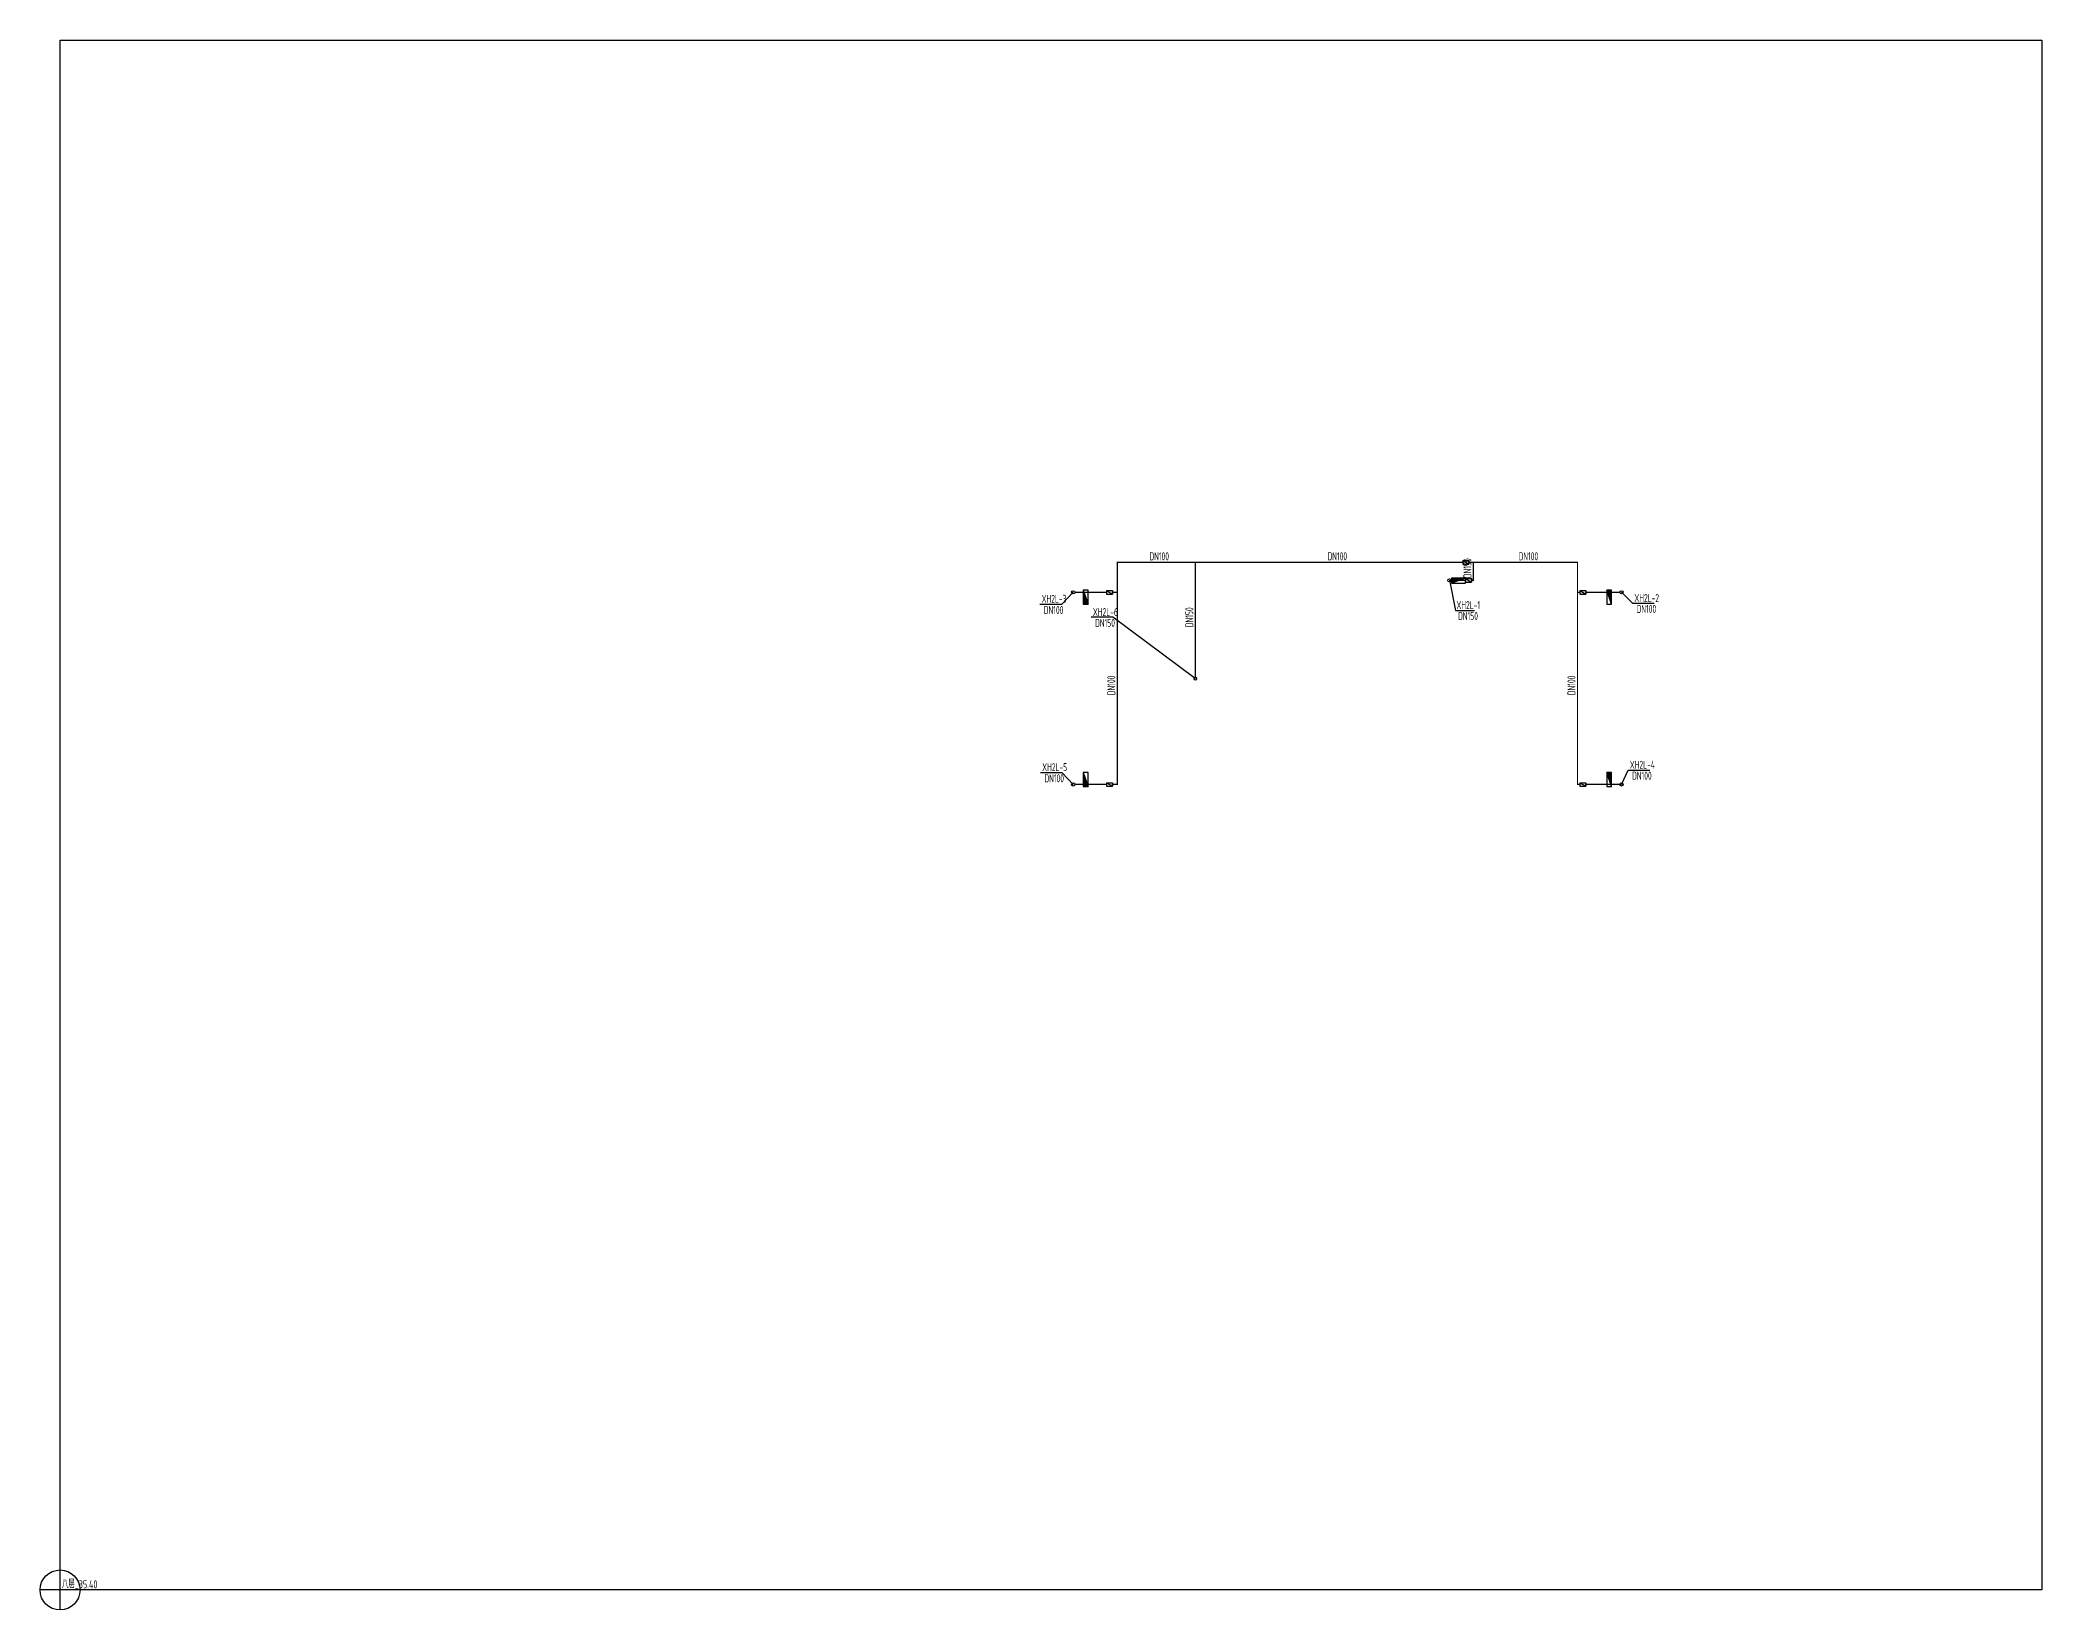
# Model space of a CAD drawing. Header units: millimetres. Extents: x 1069176 to 1169230, y -254879 to 655325.
# Drawn here: x 1069176 to 1169230, y 388671 to 467125 of the extents above; entities that cross this region are included whole.
import ezdxf

# ---------------------------------------------------------------- set-up
doc = ezdxf.new("R2010")
doc.units = ezdxf.units.MM
doc.header["$LTSCALE"] = 1000
doc.layers.get('0').update_dxf_attribs({"linetype": 'CONTINUOUS'})
for name, color, linetype in [('DIM_消防', 3, 'CONTINUOUS'), ('EQUIP_消火栓', 7, 'CONTINUOUS'), ('PIPE-消防', 1, 'CONTINUOUS'), ('S-J_配件', 31, 'CONTINUOUS'), ('TEXT_消防', 7, 'CONTINUOUS'), ('VALVE_消防', 7, 'CONTINUOUS'), ('VPIPE-消防', 1, 'CONTINUOUS')]:
    doc.layers.add(name, color=color, linetype=linetype)
doc.styles.add('_TWT_PIPEDN', font='GBENOR', dxfattribs={"width": 0.8, "height": 4, "bigfont": 'GBCBIG'})
doc.styles.add('_TWT_SERIAL', font='GBENOR', dxfattribs={"width": 0.8, "height": 4, "bigfont": 'GBCBIG'})
doc.styles.get("Standard").update_dxf_attribs({"font": 'GBENOR', "bigfont": 'GBCBIG'})

# ---------------------------------------------------------------- blocks, each defined once
blk = doc.blocks.new('$TwtSys$00000434')
for p, q in [((-0.5, 0.5), (-0.5, -0.5)), ((-0.5, -0.5), (0.5, 0.5)), ((0.5, 0.5), (-0.5, 0.5)), ((0.5, -0.5), (0.5, 0.5)), ((-0.5, -0.5), (0.5, -0.5))]:
    blk.add_line(p, q)
blk.add_solid([(0.5, -0.5), (0.5, 0.5), (-0.5, -0.5)])
blk = doc.blocks.new('$VALVE$00000316')
for p, q in [((-125, 72), (125, -72)), ((-125, 72), (-125, -72)), ((-125, 72), (125, 72)), ((125, 72), (125, -72)), ((-125, -72), (125, -72))]:
    blk.add_line(p, q)
at = {"const_width": 21.1}
blk.add_lwpolyline([(-11, 0, 1), (11, 0, 1)], format="xyb", close=True, dxfattribs=at)
for p in [(-125, 0), (125, 0)]:
    blk.add_point(p)
at = {"color": 7, "flags": 9}
for tag in ['XSIZE', 'YSIZE']:
    blk.add_attdef(tag, (0, 0), '', height=0.5, dxfattribs=at)
blk = doc.blocks.new('Floorbase')
for p, q in [((0, 0), (-1000, 0)), ((0, -1000), (0, 0))]:
    blk.add_line(p, q)
blk.add_circle((0, 0), 1000)
at = {"style": '_TWT_PIPEDN', "width": 0.8}
blk.add_attdef('Elevation', (92, 81), '', height=400, dxfattribs=at)

msp = doc.modelspace()

# ---------------------------------------------------------------- hatches: boundary and pattern name
at = {"layer": 'PIPE-消防'}
for points in [[(1123015, 441027), (1122985, 441027), (1122985, 441057)], [(1123015, 441027), (1123015, 441057), (1122985, 441057)], [(1146015, 441027), (1146015, 441057), (1146045, 441057)], [(1146015, 441027), (1146045, 441027), (1146045, 441057)], [(1140815, 440127), (1140815, 440097), (1140845, 440097)], [(1140815, 440127), (1140845, 440127), (1140845, 440097)], [(1123015, 429927), (1123015, 429897), (1123045, 429897)], [(1123015, 429927), (1123045, 429927), (1123045, 429897)], [(1146015, 429927), (1145985, 429927), (1145985, 429897)], [(1146015, 429927), (1146015, 429897), (1145985, 429897)]]:
    msp.add_hatch(color=256, dxfattribs=at).paths.add_polyline_path(points)

# ---------------------------------------------------------------- linework, layer by layer
at = {"layer": 'DIM_消防'}
for p, q in [((1120815, 439527), (1120224, 438924)), ((1139615, 440127), (1139917, 438624)), ((1148215, 439527, -3000), (1148772, 438978, -3000)), ((1120224, 438924), (1119144, 438924)), ((1122789, 438276), (1121711, 438276)), ((1126915, 435227), (1122789, 438276)), ((1139917, 438624), (1140866, 438624)), ((1148772, 438978, -3000), (1149852, 438978, -3000)), ((1120255, 430512), (1119175, 430512)), ((1120815, 429927), (1120255, 430512)), ((1148215, 429927), (1148548, 430644)), ((1148548, 430644), (1149628, 430644))]:
    msp.add_line(p, q, dxfattribs=at)
at = {"layer": 'PIPE-消防', "const_width": 60}
for points in [[(1123015, 439527), (1123015, 441027)], [(1126915, 441027), (1123015, 441027)], [(1140293, 441027), (1126915, 441027)], [(1126915, 435227), (1126915, 441027)], [(1140815, 441027), (1140592, 441027)], [(1146015, 441027), (1140815, 441027)], [(1140815, 440127), (1140815, 441027)], [(1146015, 439527), (1146015, 441027)], [(1120895, 439527), (1122480, 439527)], [(1122779, 439527), (1123015, 439527)], [(1123015, 429927), (1123015, 439527)], [(1139695, 440127), (1140418, 440127)], [(1140717, 440127), (1140815, 440127)], [(1146130, 439527), (1146015, 439527)], [(1146015, 429927), (1146015, 439527)], [(1148135, 439527), (1146429, 439527)], [(1120895, 429927), (1122480, 429927)], [(1122779, 429927), (1123015, 429927)], [(1146130, 429927), (1146015, 429927)], [(1148135, 429927), (1146429, 429927)]]:
    msp.add_lwpolyline(points, dxfattribs=at)
at = {"layer": 'S-J_配件'}
msp.add_lwpolyline([(1070176, 467125), (1169230, 467125), (1169230, 389671), (1070176, 389671)], close=True, dxfattribs=at)
at = {"layer": 'VPIPE-消防'}
for centre in [(1120815, 439527), (1120815, 439527), (1139615, 440127), (1139615, 440127), (1148215, 439527), (1148215, 439527), (1120815, 429927), (1120815, 429927), (1148215, 429927), (1148215, 429927)]:
    msp.add_circle(centre, 80, dxfattribs=at)
msp.add_arc((1126915, 435227), 80, 135, 45, dxfattribs=at)

# ---------------------------------------------------------------- block references
at = {"layer": 'EQUIP_消火栓', "xscale": 700, "yscale": 240, "zscale": 700}
for p, rotation in [((1121435, 439277), 270), ((1140065, 440107), 180), ((1147595, 439277), 89.99999999999997), ((1121435, 430177), 270), ((1147595, 430177), 89.99999999999999)]:
    msp.add_blockref('$TwtSys$00000434', p, dxfattribs=dict(at, rotation=rotation))
at = {"layer": 'S-J_配件'}
msp.add_blockref('Floorbase', (1070176, 389671), dxfattribs=at).add_auto_attribs({'Elevation': '八层_35.40'})
at = {"layer": 'VALVE_消防', "xscale": -1.2, "yscale": -1.2, "zscale": 1.2, "rotation": 180}
for p in [(1140443, 441027), (1146279, 439527), (1146279, 429927)]:
    msp.add_blockref('$VALVE$00000316', p, dxfattribs=at)
at = {"layer": 'VALVE_消防', "xscale": 1.2, "yscale": 1.2, "zscale": 1.2}
for p in [(1122630, 439527), (1140567, 440127), (1122630, 429927)]:
    msp.add_blockref('$VALVE$00000316', p, dxfattribs=at)

# ---------------------------------------------------------------- texts
at = {"layer": 'DIM_消防', "color": 7, "style": '_TWT_SERIAL', "width": 0.64}
for s, p in [('XH2L-3', (1119232, 439001)), ('XH2L-2', (1148858, 439041, -3000)), ('DN100', (1119343, 438444)), ('XH2L-6', (1121797, 438339)), ('XH2L-1', (1139965, 438687)), ('DN150', (1140050, 438144)), ('DN100', (1148971, 438498, -3000)), ('DN150', (1121909, 437796)), ('XH2L-5', (1119262, 430589)), ('DN100', (1119373, 430032)), ('XH2L-4', (1148630, 430707)), ('DN100', (1148747, 430164))]:
    msp.add_text(s, height=400, dxfattribs=at).set_placement(p)
at = {"layer": 'TEXT_消防', "style": '_TWT_PIPEDN', "width": 0.64}
for p in [(1124623, 441127), (1133523, 441127), (1143073, 441127)]:
    msp.add_text('DN100', height=400, dxfattribs=at).set_placement(p)
for s, p in [('DN150', (1140715, 440235)), ('DN150', (1126815, 437785)), ('DN100', (1122915, 434385)), ('DN100', (1145915, 434385))]:
    msp.add_text(s, height=400, rotation=90, dxfattribs=at).set_placement(p)

doc.saveas('drawing.dxf')
